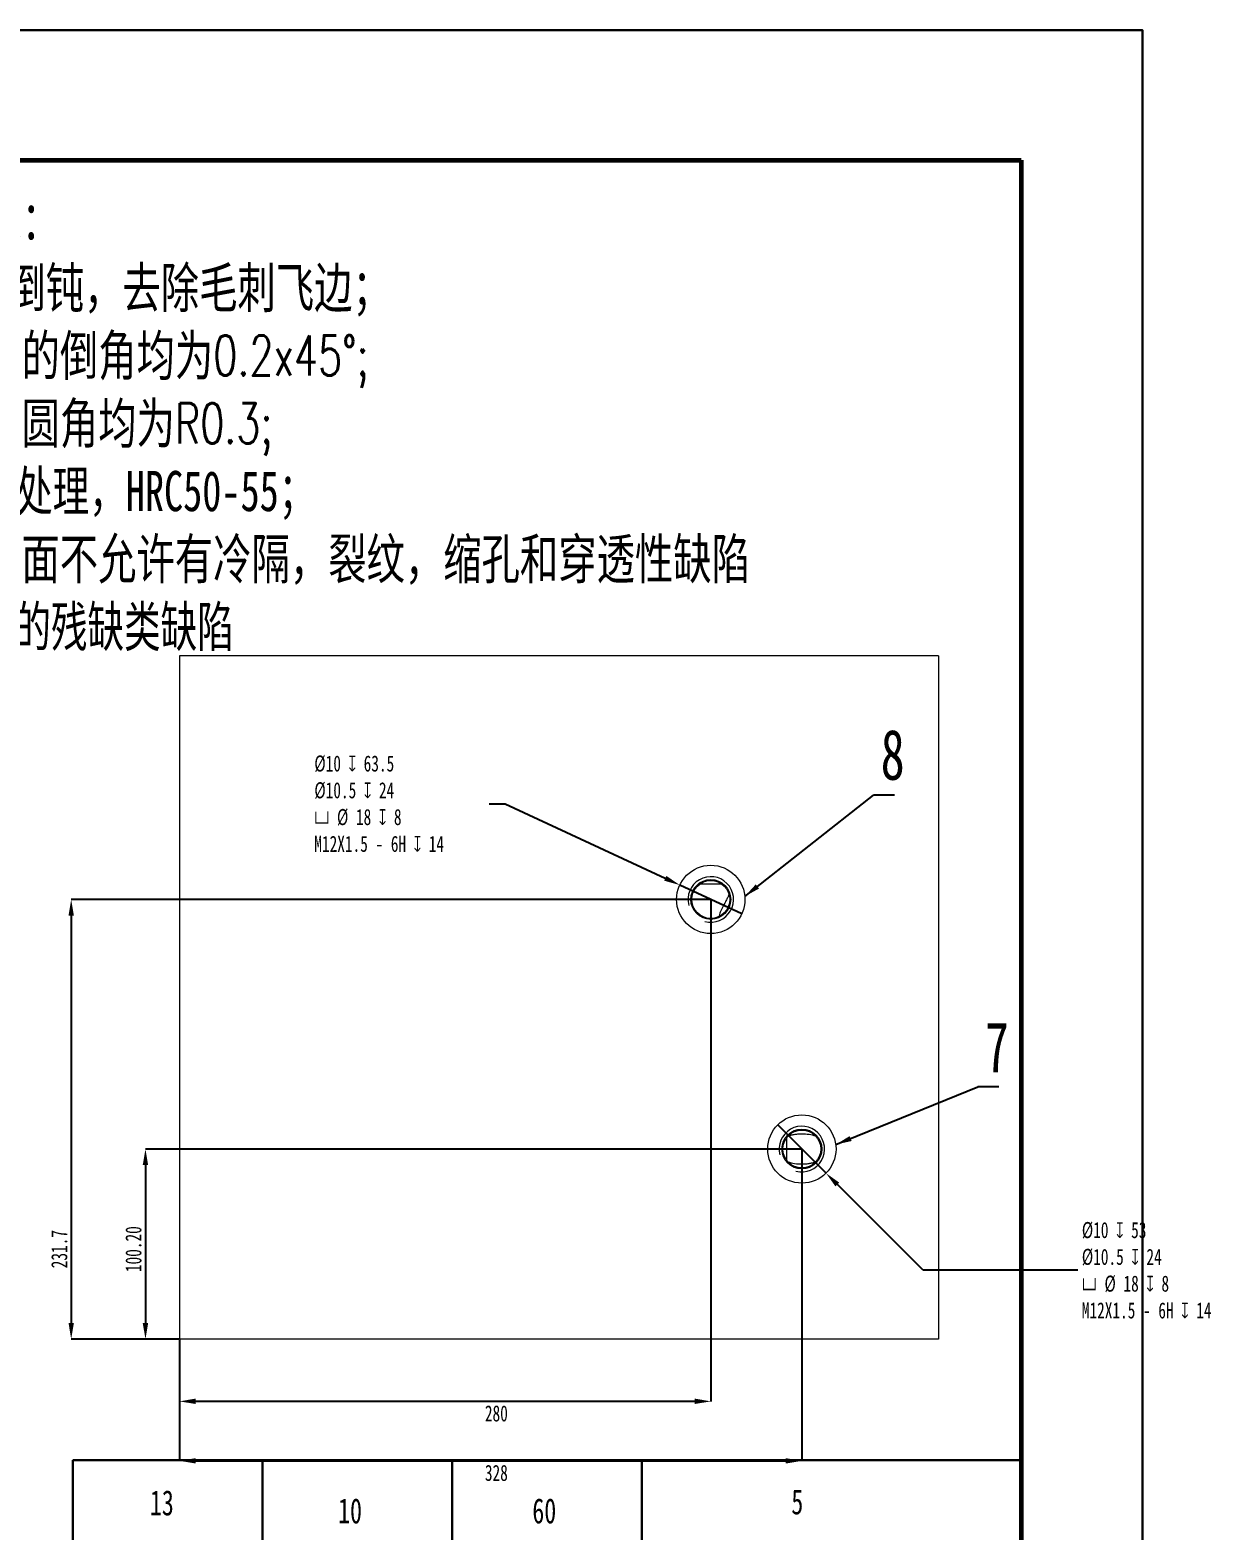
# Model space of a CAD drawing. Header units: millimetres. Extents: x -8 to 430, y -4 to 301.
# Drawn here: x 305.5 to 430, y 142.7 to 300.7 of the extents above; entities that cross this region are included whole.
import ezdxf

# ---------------------------------------------------------------- set-up
doc = ezdxf.new("R2010")
doc.units = ezdxf.units.MM
doc.header["$PDSIZE"] = -1
doc.layers.add('10', color=7, linetype='Continuous')
doc.layers.add('细实线', color=7, linetype='Continuous', lineweight=30)
doc.styles.add('SLDTEXTSTYLE1', font='TXT', dxfattribs={"width": 0.7})
doc.dimstyles.new('SLDDIMSTYLE12', dxfattribs={"dimtxt": 1.69292, "dimasz": 1.69292, "dimexe": 0, "dimexo": 0.0625, "dimgap": 0.42323, "dimtad": 0, "dimtih": 1, "dimtoh": 1, "dimlfac": 5, "dimrnd": 1e-09, "dimzin": 12, "dimdsep": 46, "dimtxsty": 'SLDTEXTSTYLE1', "dimblk1": 'NONE', "dimsah": 1, "dimcen": 0, "dimadec": 0, "dimazin": 3, "dimtfac": 1, "dimtmove": 0, "dimatfit": 3, "dimldrblk": 'NONE', "dimfxl": 1, "dimfrac": 2, "dimtolj": 1, "dimtzin": 12, "dimarcsym": 0})
doc.dimstyles.new('SLDDIMSTYLE4', dxfattribs={"dimtxt": 1.69292, "dimasz": 1.69292, "dimexe": 0, "dimexo": 0.0625, "dimgap": 0.42323, "dimtad": 2, "dimlfac": 5, "dimrnd": 1e-09, "dimzin": 12, "dimdsep": 46, "dimtxsty": 'SLDTEXTSTYLE1', "dimsah": 1, "dimcen": 0.09, "dimadec": 0, "dimazin": 3, "dimtfac": 1, "dimtofl": 0, "dimtmove": 0, "dimatfit": 3, "dimfxl": 1, "dimfrac": 2, "dimtolj": 1, "dimtzin": 12, "dimarcsym": 0})
doc.dimstyles.new('SLDDIMSTYLE7', dxfattribs={"dimtxt": 0.18, "dimasz": 1.69292, "dimexe": 0, "dimexo": 0.0625, "dimgap": 0, "dimtad": 0, "dimtih": 1, "dimtoh": 1, "dimdec": 0, "dimrnd": 1e-09, "dimzin": 0, "dimdsep": 46, "dimtxsty": 'Standard', "dimsah": 1, "dimcen": 0.09, "dimadec": 0, "dimazin": 0, "dimtfac": 1.69292, "dimtdec": 0, "dimtofl": 0, "dimtmove": 0, "dimatfit": 3, "dimfxl": 1, "dimfrac": 2, "dimtolj": 1, "dimtzin": 0, "dimarcsym": 0})
doc.dimstyles.new('SLDDIMSTYLE9', dxfattribs={"dimtxt": 1.69292, "dimasz": 1.69292, "dimexe": 0, "dimexo": 0.0625, "dimgap": 0.42323, "dimtad": 2, "dimlfac": 5, "dimrnd": 1e-09, "dimzin": 4, "dimdsep": 46, "dimtxsty": 'SLDTEXTSTYLE1', "dimsah": 1, "dimcen": 0.09, "dimadec": 0, "dimazin": 1, "dimtfac": 1, "dimtmove": 0, "dimatfit": 0, "dimfxl": 1, "dimfrac": 2, "dimtolj": 1, "dimtzin": 12, "dimarcsym": 0})

# ---------------------------------------------------------------- blocks, each defined once
blk = doc.blocks.new('SW_NOTE_0')
at = {"layer": '10', "color": 0, "attachment_point": 1, "style": 'SLDTEXTSTYLE1'}
for s, insert, char_height in [('{\\fSimSun|b0|i0|c134|p2;技术要求：}', (0, 5.46), 4.2333), ('{\\Ftxt,bigfont|c134;1\\fSimSun|b0|i0|c134|p2;，锐角倒钝，去除毛刺飞边；}', (0, -1.69), 4.2333), ('2.{\\fSimSun|b0|i0|c134|p2;未标注的倒角均为\\Ftxt,bigfont|c134;0.2x45°;}', (0, -8.83), 4.2333), ('3.{\\fSimSun|b0|i0|c134|p2;未标注圆角均为\\Ftxt,bigfont|c134;R0.3;}', (0, -15.98), 4.2333), ('4.经调质处理，HRC50-55；', (0, -23.12), 4.2333), ('5.{\\fSimSun|b0|i0|c134|p2;45钢表面不允许有冷隔，裂纹，缩孔和穿透性缺陷}', (0, -30.27), 4.2333), ('以及严重的残缺类缺陷', (0, -37.41), 4.233)]:
    blk.add_mtext(s, dxfattribs=dict(at, insert=insert, char_height=char_height))
blk = doc.blocks.new('_D_45')
at = {"layer": '10', "color": 0, "lineweight": -2}
for p, q in [((386.86, 182.74), (386.86, 149.94)), ((321.26, 162.7), (321.26, 149.94)), ((322.96, 149.94), (385.17, 149.94))]:
    blk.add_line(p, q, dxfattribs=at)
at = {"layer": '10', "color": 0}
for points in [[(322.96, 150.22), (322.96, 149.66), (321.26, 149.94)], [(385.17, 150.22), (385.17, 149.66), (386.86, 149.94)]]:
    blk.add_solid(points, dxfattribs=at)
at = {"layer": 'Defpoints', "color": 0}
for p in [(386.86, 182.8), (321.26, 162.76), (386.86, 149.94)]:
    blk.add_point(p, dxfattribs=at)
at = {"layer": '10', "color": 0, "insert": (354.66, 149.52), "char_height": 1.693, "attachment_point": 2, "style": 'SLDTEXTSTYLE1'}
blk.add_mtext('\\A1;328', dxfattribs=at)
blk = doc.blocks.new('_D_46')
at = {"layer": '10', "color": 0, "lineweight": -2}
for p, q in [((377.26, 209.04), (377.26, 156.21)), ((321.26, 162.7), (321.26, 156.21)), ((375.57, 156.21), (322.96, 156.21))]:
    blk.add_line(p, q, dxfattribs=at)
at = {"layer": '10', "color": 0}
for points in [[(322.96, 156.5), (322.96, 155.93), (321.26, 156.21)], [(375.57, 156.5), (375.57, 155.93), (377.26, 156.21)]]:
    blk.add_solid(points, dxfattribs=at)
at = {"layer": 'Defpoints', "color": 0}
for p in [(377.26, 209.1), (321.26, 162.76), (321.26, 156.21)]:
    blk.add_point(p, dxfattribs=at)
at = {"layer": '10', "color": 0, "insert": (354.66, 155.79), "char_height": 1.693, "attachment_point": 2, "style": 'SLDTEXTSTYLE1'}
blk.add_mtext('\\A1;280', dxfattribs=at)
blk = doc.blocks.new('_D_47')
at = {"layer": '10', "color": 0, "lineweight": -2}
for p, q in [((386.8, 182.8), (317.67, 182.8)), ((317.67, 181.11), (317.67, 164.46)), ((321.2, 162.76), (317.67, 162.76))]:
    blk.add_line(p, q, dxfattribs=at)
at = {"layer": '10', "color": 0}
for points in [[(317.38, 181.11), (317.95, 181.11), (317.67, 182.8)], [(317.38, 164.46), (317.95, 164.46), (317.67, 162.76)]]:
    blk.add_solid(points, dxfattribs=at)
at = {"layer": 'Defpoints', "color": 0}
for p in [(386.86, 182.8), (317.67, 162.76), (321.26, 162.76)]:
    blk.add_point(p, dxfattribs=at)
at = {"layer": '10', "color": 0, "insert": (315.55, 172.25), "char_height": 1.693, "attachment_point": 2, "rotation": 90, "style": 'SLDTEXTSTYLE1'}
blk.add_mtext('\\A1;100.20', dxfattribs=at)
blk = doc.blocks.new('_D_48')
at = {"layer": '10', "color": 0, "lineweight": -2}
for p, q in [((377.2, 209.1), (309.84, 209.1)), ((309.84, 207.41), (309.84, 164.46)), ((321.2, 162.76), (309.84, 162.76))]:
    blk.add_line(p, q, dxfattribs=at)
at = {"layer": '10', "color": 0}
for points in [[(309.56, 207.41), (310.12, 207.41), (309.84, 209.1)], [(309.56, 164.46), (310.12, 164.46), (309.84, 162.76)]]:
    blk.add_solid(points, dxfattribs=at)
at = {"layer": 'Defpoints', "color": 0}
for p in [(377.26, 209.1), (309.84, 162.76), (321.26, 162.76)]:
    blk.add_point(p, dxfattribs=at)
at = {"layer": '10', "color": 0, "insert": (307.73, 172.25), "char_height": 1.693, "attachment_point": 2, "rotation": 90, "style": 'SLDTEXTSTYLE1'}
blk.add_mtext('\\A1;231.7', dxfattribs=at)
blk = doc.blocks.new('_D_49')
at = {"layer": '10', "color": 0, "lineweight": -2}
for p, q in [((353.91, 219.19), (355.6, 219.19)), ((355.6, 219.19), (372.47, 211.34)), ((380.53, 207.58), (374, 210.62))]:
    blk.add_line(p, q, dxfattribs=at)
at = {"layer": '10', "color": 0}
blk.add_solid([(372.58, 211.59), (372.35, 211.08), (374, 210.62)], dxfattribs=at)
at = {"layer": 'Defpoints', "color": 0}
for p in [(374, 210.62), (380.53, 207.58)]:
    blk.add_point(p, dxfattribs=at)
at = {"layer": '10', "color": 0, "insert": (335.47, 224.28), "char_height": 1.6929, "attachment_point": 1, "style": 'SLDTEXTSTYLE1'}
blk.add_mtext('\\A1;%%c10 {\\fGDT;x} 63.5\\P%%c10.5 {\\fGDT;x} 24\\P{\\fGDT;v} %%c 18 {\\fGDT;x} 8\\PM12X1.5 - 6H {\\fGDT;x} 14', dxfattribs=at)
blk = doc.blocks.new('_NONE')
blk = doc.blocks.new('_D_50')
at = {"layer": '10', "color": 0, "lineweight": -2}
for p, q in [((384.32, 185.35), (389.41, 180.26)), ((399.65, 170.02), (390.61, 179.06)), ((415.96, 170.02), (399.65, 170.02))]:
    blk.add_line(p, q, dxfattribs=at)
at = {"layer": '10', "color": 0}
blk.add_solid([(390.81, 179.26), (390.41, 178.86), (389.41, 180.26)], dxfattribs=at)
at = {"layer": 'Defpoints', "color": 0}
for p in [(384.32, 185.35), (389.41, 180.26)]:
    blk.add_point(p, dxfattribs=at)
at = {"layer": '10', "color": 0, "insert": (416.38, 175.11), "char_height": 1.6929, "attachment_point": 1, "style": 'SLDTEXTSTYLE1'}
blk.add_mtext('\\A1;%%c10 {\\fGDT;x} 53\\P%%c10.5 {\\fGDT;x} 24\\P{\\fGDT;v} %%c 18 {\\fGDT;x} 8\\PM12X1.5 - 6H {\\fGDT;x} 14', dxfattribs=at)
blk = doc.blocks.new('SW_NOTE_14')
at = {"layer": '10', "color": 0}
blk.add_line((1.106, 0), (0, 0), dxfattribs=at)
at = {"layer": '10', "color": 0, "insert": (0.378, 3.421), "char_height": 2.646, "attachment_point": 1, "style": 'SLDTEXTSTYLE1'}
blk.add_mtext('7', dxfattribs=at)
blk = doc.blocks.new('SW_NOTE_15')
at = {"layer": '10', "color": 0}
blk.add_line((1.106, 0), (0, 0), dxfattribs=at)
at = {"layer": '10', "color": 0, "insert": (0.378, 3.459), "char_height": 2.646, "attachment_point": 1, "style": 'SLDTEXTSTYLE1'}
blk.add_mtext('8', dxfattribs=at)

msp = doc.modelspace()

# ---------------------------------------------------------------- linework, layer by layer
at = {"color": 7, "linetype": 'Continuous', "lineweight": 15}
for p, q in [((401.264, 234.76374966), (321.264, 234.76374966)), ((321.264, 234.76374966), (321.264, 162.76374966)), ((401.264, 234.76374966), (401.264, 162.76374966)), ((376.14847322, 210.76374966), (378.37952678, 210.76374966)), ((385.264, 181.60374966), (385.264, 184.00374966)), ((401.264, 162.76374966), (321.264, 162.76374966))]:
    msp.add_line(p, q, dxfattribs=at)
for centre, radius in [((377.264, 209.10374966), 3.6), ((377.264, 209.10374966), 2.1), ((377.264, 209.10374966), 2), ((386.864, 182.80374966), 3.6), ((386.864, 182.80374966), 2.1), ((386.864, 182.80374966), 2)]:
    msp.add_circle(centre, radius, dxfattribs=at)
at = {"color": 7, "linetype": 'Continuous', "lineweight": 0}
for centre in [(377.264, 209.10374966), (386.864, 182.80374966)]:
    msp.add_arc(centre, 2.4, 255, 195, dxfattribs=at)
at = {"color": 7, "linetype": 'Continuous', "lineweight": 15}
for points, knots in [([(379.17355569, 209.60835705), (379.13364913, 209.51426003), (379.0504686, 209.31812588), (378.84977262, 208.93888372), (378.58936054, 208.47570352), (378.33565106, 207.94190141), (378.15694165, 207.54930749), (378.15647706, 207.3494559), (378.15646579, 207.34460733)], [0, 0, 0, 0, 0.15887533619, 0.33115694024, 0.55651570889, 0.78830130696, 0.99486401038, 1, 1, 1, 1]), ([(388.344, 184.1489634), (388.11260006, 184.22732088), (387.87298891, 184.28487742), (387.37345655, 184.36340282), (387.12064341, 184.38287186), (386.73927168, 184.383056), (386.61116405, 184.37820921), (386.35603125, 184.35852411), (386.23049431, 184.34384956), (385.98293872, 184.30503955), (385.8609159, 184.28090926), (385.61998829, 184.2226936), (385.5006988, 184.18848037), (385.384, 184.1489634)], [0, 0, 0, 0, 0.25, 0.25, 0.5, 0.5, 0.625, 0.625, 0.75, 0.75, 0.875, 0.875, 1, 1, 1, 1]), ([(385.384, 181.45853593), (385.61539994, 181.38017845), (385.85501109, 181.3226219), (386.35454345, 181.24409651), (386.60735659, 181.22462747), (386.98872832, 181.22444333), (387.11683595, 181.22929011), (387.37196875, 181.24897521), (387.49750569, 181.26364977), (387.74506128, 181.30245978), (387.8670841, 181.32659007), (388.10801171, 181.38480573), (388.2273012, 181.41901896), (388.344, 181.45853593)], [0, 0, 0, 0, 0.25, 0.25, 0.5, 0.5, 0.625, 0.625, 0.75, 0.75, 0.875, 0.875, 1, 1, 1, 1])]:
    msp.add_open_spline(points, degree=3, knots=knots, dxfattribs=at)
at = {"layer": '10', "color": 7, "lineweight": 30}
for p, q in [((310, 134), (310, 150)), ((310, 150), (410, 150)), ((330, 134), (330, 150)), ((350, 134), (350, 150)), ((370, 134), (370, 150))]:
    msp.add_line(p, q, dxfattribs=at)
at = {"layer": '细实线', "color": 7, "linetype": 'Continuous', "lineweight": 60}
for p, q in [((10, 287), (410, 287)), ((410, 287), (410, 10))]:
    msp.add_line(p, q, dxfattribs=at)
at = {"layer": '细实线'}
msp.add_lwpolyline([(-8.00260214, -3.88219175), (422.76619786, -3.88219175), (422.76619786, 300.73288825), (-8.00260214, 300.73288825)], close=True, dxfattribs=at)

# ---------------------------------------------------------------- block references
at = {"layer": '10', "color": 7}
msp.add_blockref('SW_NOTE_0', (288.44699064, 277.3799963), dxfattribs=at)
at = {"layer": '10', "color": 7, "xscale": 2, "yscale": 2, "zscale": 2}
for name, p in [('SW_NOTE_15', (394.4236831, 220.09571198)), ('SW_NOTE_14', (405.40652767, 189.34285654))]:
    msp.add_blockref(name, p, dxfattribs=at)

# ---------------------------------------------------------------- texts
at = {"layer": '10', "color": 7, "attachment_point": 1, "style": 'SLDTEXTSTYLE1'}
for s, insert, char_height in [('13', (318.13746382, 146.84324706), 2.645833333), ('10', (337.97369252, 145.99412997), 2.645833333), ('60', (358.45222157, 145.99412997), 2.645833333), ('5', (385.75474537, 146.9455367), 2.64583333)]:
    msp.add_mtext(s, dxfattribs=dict(at, insert=insert, char_height=char_height))

# ---------------------------------------------------------------- dimensions: what is measured, and where the dimension line sits
at = {"layer": '10', "color": 7}
for p1, p2, text, picture, middle in [((380.52769896, 207.58445078), (374.00030104, 210.62304855), '%%c10 {\\fGDT;x} 63.5\\P%%c10.5 {\\fGDT;x} 24\\P{\\fGDT;v} %%c 18 {\\fGDT;x} 8\\PM12X1.5 - 6H {\\fGDT;x} 14', '_D_49', (344.47868476, 219.18836349)), ((384.31841559, 185.34933408), (389.40958441, 180.25816525), '%%c10 {\\fGDT;x} 53\\P%%c10.5 {\\fGDT;x} 24\\P{\\fGDT;v} %%c 18 {\\fGDT;x} 8\\PM12X1.5 - 6H {\\fGDT;x} 14', '_D_50', (425.38655853, 170.01545115))]:
    dim = msp.add_diameter_dim_2p(p1=p1, p2=p2, text=text, dimstyle='SLDDIMSTYLE12', override={"dimpost": '<>'}, dxfattribs=at)
    dim.commit()
    dim.dimension.update_dxf_attribs({"geometry": picture, "text_midpoint": middle, "dimtype": 163})
for base, p1, dimstyle, picture, middle in [((309.84163089, 162.76374966), (377.264, 209.10374966), 'SLDDIMSTYLE4', '_D_48', (309.84163089, 172.24889368)), ((317.66555092, 162.76374966), (386.864, 182.80374966), 'SLDDIMSTYLE9', '_D_47', (317.66555092, 172.24889368))]:
    dim = msp.add_linear_dim(base=base, p1=p1, p2=(321.264, 162.76374966), angle=90, dimstyle=dimstyle, dxfattribs=at)
    dim.commit()
    dim.dimension.update_dxf_attribs({"geometry": picture, "text_midpoint": middle, "dimtype": 160})
for base, p1, p2, picture, middle in [((321.264, 156.21477526), (377.264, 209.10374966), (321.264, 162.76374966), '_D_46', (354.65668875, 156.21477526)), ((386.864, 149.93847548), (321.264, 162.76374966), (386.864, 182.80374966), '_D_45', (354.65668875, 149.93847548))]:
    dim = msp.add_linear_dim(base=base, p1=p1, p2=p2, dimstyle='SLDDIMSTYLE4', dxfattribs=at)
    dim.commit()
    dim.dimension.update_dxf_attribs({"geometry": picture, "text_midpoint": middle, "dimtype": 160})

# ---------------------------------------------------------------- leaders
for points in [[(380.8494962, 209.42657627), (394.4236831, 220.09571198)], [(390.43377664, 183.26925447), (405.40652767, 189.34285654)]]:
    msp.add_leader(points, dimstyle='SLDDIMSTYLE7', dxfattribs=at)

doc.saveas('drawing.dxf')
